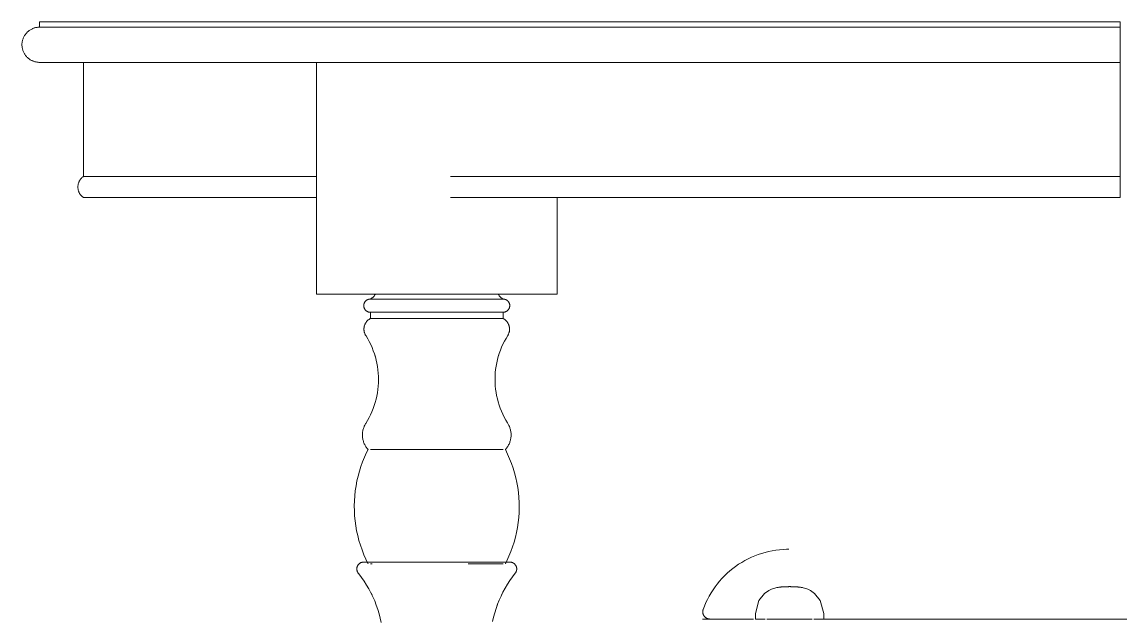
# Model space of a CAD drawing. Header units: inches. Extents: x -657 to 218, y -22 to 381.
# Drawn here: x -235.39 to -210.78, y 136.14 to 149.53 of the extents above; entities that cross this region are included whole.
import ezdxf

# ---------------------------------------------------------------- set-up
doc = ezdxf.new("R2010")
doc.units = ezdxf.units.IN
doc.header["$MEASUREMENT"] = 0
doc.layers.add('I-FURN', color=30, linetype='Continuous', lineweight=9)

# ---------------------------------------------------------------- blocks, each defined once
blk = doc.blocks.new('Blocks_Provence Extendable Dining Room Table_F01599EN - Single-V15-Section 2')
at = {"layer": 'I-FURN'}
for p, q in [((-234.992, 149.528), (-234.992, 149.409)), ((-210.78, 149.528), (-234.992, 149.528)), ((-210.78, 149.409), (-234.992, 149.409)), ((-210.78, 149.528), (-210.78, 149.409)), ((-210.78, 148.622), (-210.78, 149.409)), ((-234.008, 148.622), (-234.008, 146.063)), ((-228.786, 148.622), (-228.786, 143.425)), ((-210.78, 148.622), (-210.78, 146.063)), ((-228.795, 146.063), (-234.008, 146.063)), ((-210.78, 146.063), (-225.782, 146.063)), ((-210.78, 145.591), (-210.78, 146.063)), ((-228.795, 145.591), (-234.008, 145.591)), ((-210.78, 145.591), (-225.782, 145.591)), ((-223.395, 143.425), (-223.395, 145.591)), ((-228.786, 143.425), (-228.763, 143.425)), ((-226.147, 143.425), (-228.763, 143.425)), ((-227.529, 143.315), (-227.2, 143.315)), ((-227.143, 143.315), (-225.038, 143.315)), ((-226.147, 143.425), (-226.035, 143.425)), ((-223.418, 143.425), (-226.035, 143.425)), ((-225.038, 143.315), (-224.653, 143.315)), ((-223.418, 143.425), (-223.395, 143.425)), ((-227.579, 143.02), (-227.579, 142.878)), ((-227.579, 143.02), (-227.2, 143.02)), ((-227.579, 143.02), (-227.579, 142.878)), ((-227.579, 143.02), (-227.529, 143.02)), ((-227.143, 143.02), (-225.038, 143.02)), ((-225.038, 143.02), (-224.602, 143.02)), ((-224.653, 143.02), (-224.602, 143.02)), ((-224.602, 142.878), (-224.602, 143.02)), ((-224.602, 142.878), (-224.602, 143.02)), ((-227.579, 142.878), (-225.038, 142.878)), ((-227.579, 142.878), (-227.529, 142.878)), ((-225.038, 142.878), (-224.602, 142.878)), ((-224.653, 142.878), (-224.602, 142.878)), ((-224.785, 141.518), (-224.784, 141.467)), ((-224.779, 141.666), (-224.782, 141.604)), ((-227.577, 139.941), (-227.186, 139.941)), ((-227.179, 139.941), (-225.003, 139.941)), ((-225.003, 139.941), (-224.604, 139.941)), ((-227.577, 137.382), (-227.54, 137.382)), ((-225.388, 137.382), (-225.003, 137.382)), ((-225.003, 137.382), (-224.604, 137.382)), ((-227.54, 136.676), (-227.564, 136.727))]:
    blk.add_line(p, q, dxfattribs=at)
at = {"layer": 'I-FURN', "flags": 128}
for points in [[(-234.992, 148.622), (-235.008, 148.622), (-235.024, 148.623), (-235.039, 148.625), (-235.055, 148.627), (-235.07, 148.63), (-235.086, 148.633), (-235.101, 148.637), (-235.116, 148.642), (-235.131, 148.647), (-235.145, 148.653), (-235.16, 148.66), (-235.174, 148.667), (-235.188, 148.674), (-235.201, 148.682), (-235.214, 148.691), (-235.227, 148.7), (-235.24, 148.71), (-235.252, 148.72), (-235.263, 148.73), (-235.275, 148.741), (-235.285, 148.753), (-235.296, 148.765), (-235.305, 148.777), (-235.315, 148.79), (-235.323, 148.803), (-235.332, 148.816), (-235.339, 148.83), (-235.346, 148.844), (-235.353, 148.859), (-235.359, 148.873), (-235.364, 148.888), (-235.369, 148.903), (-235.373, 148.918), (-235.377, 148.933), (-235.38, 148.949), (-235.382, 148.964), (-235.384, 148.98), (-235.385, 148.996), (-235.386, 149.011), (-235.386, 149.027), (-235.385, 149.043), (-235.383, 149.059), (-235.381, 149.074), (-235.379, 149.09), (-235.376, 149.105), (-235.372, 149.12), (-235.367, 149.136), (-235.362, 149.15), (-235.356, 149.165), (-235.35, 149.18), (-235.343, 149.194), (-235.336, 149.208), (-235.328, 149.221), (-235.319, 149.235), (-235.31, 149.247), (-235.301, 149.26), (-235.291, 149.272), (-235.28, 149.284), (-235.269, 149.295), (-235.258, 149.306), (-235.246, 149.316), (-235.234, 149.326), (-235.221, 149.336), (-235.208, 149.345), (-235.195, 149.353), (-235.181, 149.361), (-235.167, 149.368), (-235.153, 149.375), (-235.139, 149.381), (-235.124, 149.387), (-235.109, 149.392), (-235.094, 149.396), (-235.079, 149.4), (-235.063, 149.403), (-235.048, 149.406), (-235.032, 149.407), (-235.016, 149.409), (-235.001, 149.409), (-234.992, 149.409)], [(-210.78, 149.409), (-211.748, 149.409), (-212.714, 149.409), (-213.678, 149.409), (-214.637, 149.409), (-215.59, 149.409), (-216.535, 149.409), (-217.471, 149.409), (-218.396, 149.409), (-219.309, 149.409), (-220.208, 149.409), (-221.093, 149.409), (-221.96, 149.409), (-222.81, 149.409), (-223.641, 149.409), (-224.451, 149.409), (-225.239, 149.409), (-226.004, 149.409), (-226.745, 149.409), (-227.46, 149.409), (-228.149, 149.409), (-228.809, 149.409), (-229.441, 149.409), (-230.043, 149.409), (-230.614, 149.409), (-231.154, 149.409), (-231.661, 149.409), (-232.134, 149.409), (-232.573, 149.409), (-232.978, 149.409), (-233.347, 149.409), (-233.679, 149.409), (-233.976, 149.409), (-234.235, 149.409), (-234.456, 149.409), (-234.64, 149.409), (-234.785, 149.409), (-234.892, 149.409), (-234.961, 149.409), (-234.991, 149.409), (-234.992, 149.409)], [(-234.992, 149.409), (-234.973, 149.409), (-234.915, 149.409), (-234.818, 149.409)], [(-234.785, 148.622), (-234.892, 148.622), (-234.961, 148.622), (-234.991, 148.622), (-234.992, 148.622)], [(-234.992, 148.622), (-234.973, 148.622), (-234.915, 148.622), (-234.818, 148.622), (-234.683, 148.622), (-234.509, 148.622), (-234.298, 148.622), (-234.049, 148.622), (-233.763, 148.622), (-233.44, 148.622), (-233.081, 148.622), (-232.686, 148.622), (-232.256, 148.622), (-231.792, 148.622), (-231.294, 148.622), (-230.763, 148.622), (-230.2, 148.622), (-229.607, 148.622), (-228.983, 148.622), (-228.33, 148.622), (-227.649, 148.622), (-226.941, 148.622), (-226.207, 148.622), (-225.448, 148.622), (-224.666, 148.622), (-223.862, 148.622), (-223.036, 148.622), (-222.192, 148.622), (-221.329, 148.622), (-220.449, 148.622), (-219.553, 148.622), (-218.644, 148.622), (-217.722, 148.622), (-216.788, 148.622), (-215.846, 148.622), (-214.895, 148.622), (-213.937, 148.622), (-212.975, 148.622), (-212.009, 148.622), (-211.041, 148.622), (-210.78, 148.622)], [(-234.008, 145.591), (-234.017, 145.597), (-234.026, 145.604), (-234.035, 145.612), (-234.043, 145.619), (-234.052, 145.627), (-234.059, 145.636), (-234.067, 145.644), (-234.074, 145.653), (-234.081, 145.662), (-234.087, 145.672), (-234.093, 145.682), (-234.099, 145.692), (-234.104, 145.702), (-234.109, 145.712), (-234.113, 145.723), (-234.117, 145.733), (-234.121, 145.744), (-234.124, 145.755), (-234.126, 145.766), (-234.129, 145.778), (-234.13, 145.789), (-234.132, 145.8), (-234.132, 145.812), (-234.133, 145.823), (-234.133, 145.834), (-234.132, 145.846), (-234.131, 145.857), (-234.13, 145.869), (-234.128, 145.88), (-234.125, 145.891), (-234.123, 145.902), (-234.119, 145.913), (-234.116, 145.924), (-234.112, 145.935), (-234.107, 145.945), (-234.102, 145.955), (-234.097, 145.966), (-234.091, 145.975), (-234.085, 145.985), (-234.078, 145.994), (-234.072, 146.004), (-234.064, 146.012), (-234.057, 146.021), (-234.049, 146.029), (-234.041, 146.037), (-234.032, 146.045), (-234.023, 146.052), (-234.014, 146.059), (-234.008, 146.063)], [(-227.579, 143.02), (-227.585, 143.02), (-227.591, 143.02), (-227.597, 143.021), (-227.603, 143.022), (-227.609, 143.023), (-227.614, 143.024), (-227.62, 143.025), (-227.626, 143.027), (-227.631, 143.029), (-227.637, 143.031), (-227.642, 143.034), (-227.647, 143.036), (-227.653, 143.039), (-227.658, 143.042), (-227.663, 143.046), (-227.667, 143.049), (-227.672, 143.053), (-227.677, 143.056), (-227.681, 143.06), (-227.685, 143.064), (-227.689, 143.069), (-227.693, 143.073), (-227.697, 143.078), (-227.7, 143.083), (-227.703, 143.088), (-227.707, 143.093), (-227.709, 143.098), (-227.712, 143.103), (-227.715, 143.108), (-227.717, 143.114), (-227.719, 143.119), (-227.721, 143.125), (-227.722, 143.131), (-227.724, 143.136), (-227.725, 143.142), (-227.726, 143.148), (-227.726, 143.154), (-227.727, 143.16), (-227.727, 143.166), (-227.727, 143.172), (-227.726, 143.177), (-227.726, 143.183), (-227.725, 143.189), (-227.724, 143.195), (-227.723, 143.201), (-227.722, 143.206), (-227.72, 143.212), (-227.718, 143.218), (-227.716, 143.223), (-227.713, 143.229), (-227.711, 143.234), (-227.708, 143.239), (-227.705, 143.244), (-227.702, 143.249), (-227.699, 143.254), (-227.695, 143.259), (-227.691, 143.263), (-227.687, 143.268), (-227.683, 143.272), (-227.679, 143.276), (-227.675, 143.28), (-227.67, 143.284), (-227.665, 143.287), (-227.66, 143.29), (-227.655, 143.294), (-227.65, 143.296), (-227.645, 143.299), (-227.64, 143.302), (-227.634, 143.304), (-227.629, 143.306), (-227.623, 143.308), (-227.618, 143.31), (-227.612, 143.311), (-227.606, 143.312), (-227.6, 143.313), (-227.594, 143.314), (-227.588, 143.314), (-227.583, 143.315), (-227.579, 143.315)], [(-227.579, 143.02), (-227.585, 143.02), (-227.591, 143.02), (-227.597, 143.021), (-227.603, 143.022), (-227.609, 143.023), (-227.614, 143.024), (-227.62, 143.025), (-227.626, 143.027), (-227.631, 143.029), (-227.637, 143.031), (-227.642, 143.034), (-227.647, 143.036), (-227.653, 143.039), (-227.658, 143.042), (-227.663, 143.046), (-227.667, 143.049), (-227.672, 143.053), (-227.677, 143.056), (-227.681, 143.06), (-227.685, 143.064), (-227.689, 143.069), (-227.693, 143.073), (-227.697, 143.078), (-227.7, 143.083), (-227.703, 143.088), (-227.707, 143.093), (-227.709, 143.098), (-227.712, 143.103), (-227.715, 143.108), (-227.717, 143.114), (-227.719, 143.119), (-227.721, 143.125), (-227.722, 143.131), (-227.724, 143.136), (-227.725, 143.142), (-227.726, 143.148), (-227.726, 143.154), (-227.727, 143.16), (-227.727, 143.166), (-227.727, 143.172), (-227.726, 143.177), (-227.726, 143.183), (-227.725, 143.189), (-227.724, 143.195), (-227.723, 143.201), (-227.722, 143.206), (-227.72, 143.212), (-227.718, 143.218), (-227.716, 143.223), (-227.713, 143.229), (-227.711, 143.234), (-227.708, 143.239), (-227.705, 143.244), (-227.702, 143.249), (-227.699, 143.254), (-227.695, 143.259), (-227.691, 143.263), (-227.687, 143.268), (-227.683, 143.272), (-227.679, 143.276), (-227.675, 143.28), (-227.67, 143.284), (-227.665, 143.287), (-227.66, 143.29), (-227.655, 143.294), (-227.65, 143.296), (-227.645, 143.299), (-227.64, 143.302), (-227.634, 143.304), (-227.629, 143.306), (-227.623, 143.308), (-227.618, 143.31), (-227.612, 143.311), (-227.606, 143.312), (-227.6, 143.313), (-227.594, 143.314), (-227.588, 143.314), (-227.583, 143.315), (-227.579, 143.315)], [(-227.579, 143.315), (-227.57, 143.32), (-227.561, 143.326), (-227.552, 143.332), (-227.543, 143.338), (-227.535, 143.345), (-227.527, 143.352), (-227.519, 143.359), (-227.511, 143.367), (-227.504, 143.374), (-227.497, 143.383), (-227.49, 143.391), (-227.484, 143.4), (-227.478, 143.409), (-227.473, 143.418), (-227.469, 143.425)], [(-227.579, 143.315), (-227.57, 143.32), (-227.561, 143.326), (-227.552, 143.332), (-227.543, 143.338), (-227.535, 143.345), (-227.527, 143.352), (-227.519, 143.359), (-227.511, 143.367), (-227.504, 143.374), (-227.497, 143.383), (-227.49, 143.391), (-227.484, 143.4), (-227.478, 143.409), (-227.473, 143.418), (-227.469, 143.425)], [(-225.038, 143.315), (-225.081, 143.315), (-225.126, 143.315), (-225.172, 143.315), (-225.219, 143.315), (-225.268, 143.315), (-225.319, 143.315), (-225.37, 143.315), (-225.423, 143.315), (-225.477, 143.315), (-225.531, 143.315), (-225.587, 143.315), (-225.643, 143.315), (-225.7, 143.315), (-225.758, 143.315), (-225.816, 143.315), (-225.875, 143.315), (-225.934, 143.315), (-225.994, 143.315), (-226.053, 143.315), (-226.113, 143.315), (-226.172, 143.315), (-226.231, 143.315), (-226.291, 143.315), (-226.349, 143.315), (-226.408, 143.315), (-226.466, 143.315), (-226.523, 143.315), (-226.58, 143.315), (-226.636, 143.315), (-226.69, 143.315), (-226.744, 143.315), (-226.797, 143.315), (-226.849, 143.315), (-226.9, 143.315), (-226.949, 143.315), (-226.997, 143.315), (-227.044, 143.315), (-227.089, 143.315), (-227.132, 143.315), (-227.174, 143.315), (-227.214, 143.315), (-227.252, 143.315), (-227.288, 143.315), (-227.323, 143.315), (-227.355, 143.315), (-227.385, 143.315), (-227.414, 143.315), (-227.44, 143.315), (-227.464, 143.315), (-227.486, 143.315), (-227.506, 143.315), (-227.523, 143.315), (-227.538, 143.315), (-227.551, 143.315), (-227.561, 143.315), (-227.569, 143.315), (-227.575, 143.315), (-227.578, 143.315), (-227.579, 143.315)], [(-227.579, 143.315), (-227.578, 143.315), (-227.575, 143.315), (-227.569, 143.315), (-227.56, 143.315), (-227.55, 143.315), (-227.537, 143.315), (-227.521, 143.315), (-227.504, 143.315), (-227.484, 143.315), (-227.462, 143.315)], [(-227.564, 143.315), (-227.571, 143.315), (-227.576, 143.315), (-227.579, 143.315), (-227.579, 143.315)], [(-227.579, 143.315), (-227.578, 143.315), (-227.575, 143.315), (-227.569, 143.315)], [(-224.602, 143.315), (-224.604, 143.315), (-224.607, 143.315), (-224.613, 143.315), (-224.621, 143.315), (-224.632, 143.315), (-224.645, 143.315), (-224.66, 143.315), (-224.678, 143.315), (-224.698, 143.315), (-224.72, 143.315), (-224.744, 143.315), (-224.771, 143.315), (-224.799, 143.315), (-224.83, 143.315), (-224.862, 143.315), (-224.897, 143.315), (-224.933, 143.315), (-224.972, 143.315), (-225.012, 143.315), (-225.038, 143.315)], [(-224.713, 143.425), (-224.708, 143.416), (-224.702, 143.407), (-224.696, 143.398), (-224.69, 143.389), (-224.683, 143.381), (-224.676, 143.372), (-224.669, 143.365), (-224.661, 143.357), (-224.653, 143.35), (-224.645, 143.343), (-224.636, 143.336), (-224.628, 143.33), (-224.619, 143.324), (-224.609, 143.319), (-224.602, 143.315)], [(-224.713, 143.425), (-224.708, 143.416), (-224.702, 143.407), (-224.696, 143.398), (-224.69, 143.389), (-224.683, 143.381), (-224.676, 143.372), (-224.669, 143.365), (-224.661, 143.357), (-224.653, 143.35), (-224.645, 143.343), (-224.636, 143.336), (-224.628, 143.33), (-224.619, 143.324), (-224.609, 143.319), (-224.602, 143.315)], [(-224.707, 143.315), (-224.696, 143.315), (-224.676, 143.315), (-224.659, 143.315), (-224.644, 143.315), (-224.631, 143.315), (-224.62, 143.315), (-224.612, 143.315), (-224.607, 143.315), (-224.603, 143.315), (-224.602, 143.315)], [(-224.618, 143.315), (-224.611, 143.315), (-224.606, 143.315), (-224.603, 143.315), (-224.602, 143.315)], [(-224.602, 143.315), (-224.604, 143.315), (-224.607, 143.315), (-224.613, 143.315)], [(-224.602, 143.315), (-224.596, 143.315), (-224.591, 143.314), (-224.585, 143.314), (-224.579, 143.313), (-224.573, 143.312), (-224.567, 143.31), (-224.562, 143.309), (-224.556, 143.307), (-224.55, 143.305), (-224.545, 143.303), (-224.54, 143.301), (-224.534, 143.298), (-224.529, 143.295), (-224.524, 143.292), (-224.519, 143.289), (-224.514, 143.285), (-224.51, 143.282), (-224.505, 143.278), (-224.501, 143.274), (-224.497, 143.27), (-224.493, 143.266), (-224.489, 143.261), (-224.485, 143.257), (-224.482, 143.252), (-224.478, 143.247), (-224.475, 143.242), (-224.472, 143.237), (-224.47, 143.231), (-224.467, 143.226), (-224.465, 143.221), (-224.463, 143.215), (-224.461, 143.209), (-224.46, 143.204), (-224.458, 143.198), (-224.457, 143.192), (-224.456, 143.186), (-224.456, 143.181), (-224.455, 143.175), (-224.455, 143.169), (-224.455, 143.163), (-224.455, 143.157), (-224.456, 143.151), (-224.457, 143.145), (-224.458, 143.139), (-224.459, 143.134), (-224.46, 143.128), (-224.462, 143.122), (-224.464, 143.117), (-224.466, 143.111), (-224.468, 143.106), (-224.471, 143.101), (-224.474, 143.095), (-224.477, 143.09), (-224.48, 143.085), (-224.483, 143.08), (-224.487, 143.076), (-224.49, 143.071), (-224.494, 143.067), (-224.499, 143.063), (-224.503, 143.058), (-224.507, 143.055), (-224.512, 143.051), (-224.517, 143.047), (-224.521, 143.044), (-224.526, 143.041), (-224.531, 143.038), (-224.537, 143.035), (-224.542, 143.033), (-224.547, 143.03), (-224.553, 143.028), (-224.559, 143.026), (-224.564, 143.025), (-224.57, 143.023), (-224.576, 143.022), (-224.582, 143.021), (-224.587, 143.021), (-224.593, 143.02), (-224.599, 143.02), (-224.602, 143.02)], [(-224.602, 143.315), (-224.596, 143.315), (-224.591, 143.314), (-224.585, 143.314), (-224.579, 143.313), (-224.573, 143.312), (-224.567, 143.31), (-224.562, 143.309), (-224.556, 143.307), (-224.55, 143.305), (-224.545, 143.303), (-224.54, 143.301), (-224.534, 143.298), (-224.529, 143.295), (-224.524, 143.292), (-224.519, 143.289), (-224.514, 143.285), (-224.51, 143.282), (-224.505, 143.278), (-224.501, 143.274), (-224.497, 143.27), (-224.493, 143.266), (-224.489, 143.261), (-224.485, 143.257), (-224.482, 143.252), (-224.478, 143.247), (-224.475, 143.242), (-224.472, 143.237), (-224.47, 143.231), (-224.467, 143.226), (-224.465, 143.221), (-224.463, 143.215), (-224.461, 143.209), (-224.46, 143.204)], [(-227.47, 143.02), (-227.491, 143.02), (-227.511, 143.02), (-227.527, 143.02), (-227.542, 143.02), (-227.554, 143.02), (-227.564, 143.02), (-227.571, 143.02), (-227.576, 143.02), (-227.579, 143.02), (-227.579, 143.02)], [(-227.579, 143.02), (-227.578, 143.02), (-227.575, 143.02), (-227.569, 143.02), (-227.56, 143.02), (-227.55, 143.02), (-227.537, 143.02), (-227.521, 143.02), (-227.504, 143.02), (-227.484, 143.02), (-227.462, 143.02), (-227.438, 143.02), (-227.411, 143.02), (-227.383, 143.02), (-227.352, 143.02), (-227.319, 143.02), (-227.285, 143.02), (-227.248, 143.02), (-227.21, 143.02), (-227.17, 143.02), (-227.128, 143.02), (-227.084, 143.02), (-227.039, 143.02), (-226.993, 143.02), (-226.945, 143.02), (-226.895, 143.02), (-226.844, 143.02), (-226.792, 143.02), (-226.739, 143.02), (-226.685, 143.02), (-226.63, 143.02), (-226.574, 143.02), (-226.518, 143.02), (-226.46, 143.02), (-226.402, 143.02), (-226.344, 143.02), (-226.285, 143.02), (-226.226, 143.02), (-226.166, 143.02), (-226.107, 143.02), (-226.047, 143.02), (-225.988, 143.02), (-225.929, 143.02), (-225.87, 143.02), (-225.811, 143.02), (-225.753, 143.02), (-225.695, 143.02), (-225.638, 143.02), (-225.582, 143.02), (-225.526, 143.02), (-225.471, 143.02), (-225.418, 143.02), (-225.365, 143.02), (-225.314, 143.02), (-225.264, 143.02), (-225.215, 143.02), (-225.167, 143.02), (-225.122, 143.02), (-225.077, 143.02), (-225.038, 143.02)], [(-227.551, 143.02), (-227.561, 143.02), (-227.569, 143.02), (-227.575, 143.02), (-227.578, 143.02), (-227.579, 143.02)], [(-227.579, 143.02), (-227.578, 143.02), (-227.575, 143.02), (-227.569, 143.02), (-227.56, 143.02), (-227.55, 143.02)], [(-225.038, 143.02), (-224.997, 143.02), (-224.958, 143.02), (-224.92, 143.02), (-224.884, 143.02), (-224.85, 143.02), (-224.818, 143.02), (-224.788, 143.02), (-224.761, 143.02), (-224.735, 143.02), (-224.712, 143.02), (-224.69, 143.02), (-224.671, 143.02), (-224.654, 143.02), (-224.64, 143.02), (-224.628, 143.02), (-224.618, 143.02), (-224.611, 143.02), (-224.606, 143.02), (-224.603, 143.02), (-224.602, 143.02)], [(-224.602, 143.02), (-224.604, 143.02), (-224.607, 143.02), (-224.613, 143.02), (-224.621, 143.02), (-224.632, 143.02), (-224.645, 143.02), (-224.66, 143.02), (-224.678, 143.02), (-224.698, 143.02), (-224.707, 143.02)], [(-224.602, 143.02), (-224.604, 143.02), (-224.607, 143.02), (-224.613, 143.02), (-224.621, 143.02), (-224.632, 143.02)], [(-224.631, 143.02), (-224.62, 143.02), (-224.612, 143.02), (-224.607, 143.02), (-224.603, 143.02), (-224.602, 143.02)], [(-224.455, 143.166), (-224.455, 143.163), (-224.455, 143.157), (-224.456, 143.151), (-224.457, 143.145), (-224.458, 143.139), (-224.459, 143.134), (-224.46, 143.128), (-224.462, 143.122), (-224.464, 143.117), (-224.466, 143.111), (-224.468, 143.106), (-224.471, 143.101), (-224.474, 143.095), (-224.477, 143.09), (-224.48, 143.085), (-224.483, 143.08), (-224.487, 143.076), (-224.49, 143.071), (-224.494, 143.067), (-224.499, 143.063), (-224.503, 143.058), (-224.507, 143.055), (-224.512, 143.051), (-224.517, 143.047), (-224.521, 143.044), (-224.526, 143.041), (-224.531, 143.038), (-224.537, 143.035), (-224.542, 143.033), (-224.547, 143.03), (-224.553, 143.028), (-224.559, 143.026), (-224.564, 143.025), (-224.57, 143.023), (-224.576, 143.022), (-224.582, 143.021), (-224.587, 143.021), (-224.593, 143.02), (-224.599, 143.02), (-224.602, 143.02)], [(-227.681, 142.497), (-227.687, 142.507), (-227.692, 142.516), (-227.697, 142.526), (-227.701, 142.535), (-227.705, 142.545), (-227.709, 142.555), (-227.712, 142.566), (-227.715, 142.576), (-227.717, 142.587), (-227.719, 142.597), (-227.721, 142.608), (-227.722, 142.618), (-227.722, 142.629), (-227.723, 142.64), (-227.722, 142.651), (-227.722, 142.661), (-227.721, 142.672), (-227.719, 142.683), (-227.717, 142.693), (-227.715, 142.704), (-227.712, 142.714), (-227.709, 142.724), (-227.706, 142.734), (-227.702, 142.744), (-227.697, 142.754), (-227.693, 142.764), (-227.688, 142.773), (-227.682, 142.782), (-227.676, 142.791), (-227.67, 142.8), (-227.663, 142.809), (-227.657, 142.817), (-227.649, 142.825), (-227.642, 142.832), (-227.634, 142.84), (-227.626, 142.847), (-227.618, 142.853), (-227.609, 142.86), (-227.6, 142.866), (-227.591, 142.871), (-227.582, 142.877), (-227.579, 142.878)], [(-227.681, 142.497), (-227.687, 142.507), (-227.692, 142.516), (-227.697, 142.526), (-227.701, 142.535), (-227.705, 142.545), (-227.709, 142.555), (-227.712, 142.566), (-227.715, 142.576), (-227.717, 142.587), (-227.719, 142.597), (-227.721, 142.608), (-227.722, 142.618), (-227.722, 142.629), (-227.723, 142.64), (-227.722, 142.651), (-227.722, 142.661), (-227.721, 142.672), (-227.719, 142.683), (-227.717, 142.693), (-227.715, 142.704), (-227.712, 142.714), (-227.709, 142.724), (-227.706, 142.734), (-227.702, 142.744), (-227.697, 142.754), (-227.693, 142.764), (-227.688, 142.773), (-227.682, 142.782), (-227.676, 142.791), (-227.67, 142.8), (-227.663, 142.809), (-227.657, 142.817), (-227.649, 142.825), (-227.642, 142.832), (-227.634, 142.84), (-227.626, 142.847), (-227.618, 142.853), (-227.609, 142.86), (-227.6, 142.866), (-227.591, 142.871), (-227.582, 142.877), (-227.579, 142.878)], [(-224.602, 142.878), (-224.593, 142.873), (-224.584, 142.867), (-224.575, 142.861), (-224.566, 142.855), (-224.558, 142.848), (-224.55, 142.841), (-224.542, 142.834), (-224.534, 142.826), (-224.527, 142.819), (-224.52, 142.81), (-224.513, 142.802), (-224.507, 142.793), (-224.501, 142.784), (-224.495, 142.775), (-224.49, 142.766), (-224.485, 142.756), (-224.481, 142.746), (-224.477, 142.737), (-224.473, 142.726), (-224.47, 142.716), (-224.467, 142.706), (-224.465, 142.695), (-224.463, 142.685), (-224.461, 142.674), (-224.46, 142.664), (-224.459, 142.653), (-224.459, 142.642), (-224.459, 142.631), (-224.46, 142.621), (-224.461, 142.61), (-224.462, 142.599), (-224.464, 142.589), (-224.466, 142.578), (-224.469, 142.568), (-224.472, 142.558), (-224.476, 142.548), (-224.48, 142.538), (-224.484, 142.528), (-224.489, 142.518), (-224.494, 142.509), (-224.499, 142.5), (-224.5, 142.497)], [(-224.602, 142.878), (-224.593, 142.873), (-224.584, 142.867), (-224.575, 142.861), (-224.566, 142.855), (-224.558, 142.848), (-224.55, 142.841), (-224.542, 142.834), (-224.534, 142.826), (-224.527, 142.819), (-224.52, 142.81), (-224.513, 142.802), (-224.507, 142.793), (-224.501, 142.784), (-224.495, 142.775), (-224.49, 142.766), (-224.485, 142.756), (-224.481, 142.746), (-224.477, 142.737), (-224.473, 142.726), (-224.47, 142.716), (-224.467, 142.706), (-224.465, 142.695), (-224.463, 142.685), (-224.461, 142.674), (-224.46, 142.664), (-224.459, 142.653), (-224.459, 142.642), (-224.459, 142.631), (-224.46, 142.621), (-224.461, 142.61), (-224.462, 142.599), (-224.464, 142.589), (-224.466, 142.578), (-224.469, 142.568), (-224.472, 142.558), (-224.476, 142.548), (-224.48, 142.538), (-224.484, 142.528), (-224.489, 142.518), (-224.494, 142.509), (-224.499, 142.5), (-224.5, 142.497)], [(-227.681, 140.529), (-227.643, 140.592), (-227.608, 140.657), (-227.575, 140.723), (-227.544, 140.79), (-227.517, 140.859), (-227.492, 140.928), (-227.47, 140.999), (-227.451, 141.07), (-227.435, 141.142), (-227.421, 141.214), (-227.411, 141.287), (-227.403, 141.361), (-227.398, 141.434), (-227.397, 141.508), (-227.398, 141.582), (-227.402, 141.656), (-227.409, 141.729), (-227.42, 141.802), (-227.433, 141.875), (-227.449, 141.947), (-227.467, 142.018), (-227.489, 142.089), (-227.513, 142.158), (-227.54, 142.227), (-227.57, 142.295), (-227.603, 142.361), (-227.638, 142.426), (-227.676, 142.489), (-227.681, 142.497)], [(-227.47, 142.026), (-227.489, 142.089), (-227.513, 142.158), (-227.54, 142.227), (-227.57, 142.295), (-227.603, 142.361), (-227.638, 142.426), (-227.676, 142.489), (-227.681, 142.497)], [(-224.5, 142.497), (-224.539, 142.434), (-224.574, 142.37), (-224.607, 142.304), (-224.637, 142.236), (-224.665, 142.168), (-224.69, 142.098), (-224.712, 142.028), (-224.731, 141.957), (-224.747, 141.885), (-224.761, 141.812), (-224.771, 141.739), (-224.779, 141.666), (-224.783, 141.592), (-224.785, 141.518), (-224.784, 141.444), (-224.779, 141.371), (-224.772, 141.297), (-224.762, 141.224), (-224.749, 141.152), (-224.733, 141.08), (-224.714, 141.008), (-224.693, 140.938), (-224.668, 140.868), (-224.641, 140.799), (-224.611, 140.732), (-224.579, 140.666), (-224.544, 140.601), (-224.506, 140.538), (-224.5, 140.529)], [(-224.5, 142.497), (-224.539, 142.434), (-224.574, 142.37), (-224.607, 142.304), (-224.637, 142.236), (-224.665, 142.168), (-224.69, 142.098), (-224.707, 142.043)], [(-227.397, 141.508), (-227.398, 141.582), (-227.402, 141.656)], [(-227.681, 140.529), (-227.643, 140.592), (-227.608, 140.657), (-227.575, 140.723), (-227.544, 140.79), (-227.517, 140.859), (-227.492, 140.928), (-227.471, 140.996)], [(-224.714, 141.008), (-224.693, 140.938), (-224.668, 140.868), (-224.641, 140.799), (-224.611, 140.732), (-224.579, 140.666), (-224.544, 140.601), (-224.506, 140.538), (-224.5, 140.529)], [(-227.63, 139.941), (-227.643, 139.955), (-227.655, 139.971), (-227.666, 139.986), (-227.677, 140.002), (-227.688, 140.019), (-227.697, 140.036), (-227.706, 140.053), (-227.715, 140.071), (-227.722, 140.089), (-227.729, 140.107), (-227.735, 140.126), (-227.74, 140.145), (-227.745, 140.164), (-227.749, 140.183), (-227.752, 140.202), (-227.754, 140.221), (-227.756, 140.241), (-227.756, 140.26), (-227.756, 140.28), (-227.756, 140.299), (-227.754, 140.319), (-227.752, 140.338), (-227.748, 140.357), (-227.744, 140.376), (-227.74, 140.395), (-227.734, 140.414), (-227.728, 140.433), (-227.721, 140.451), (-227.714, 140.469), (-227.705, 140.486), (-227.696, 140.504), (-227.686, 140.521), (-227.681, 140.529)], [(-227.715, 140.071), (-227.722, 140.089), (-227.729, 140.107), (-227.735, 140.126), (-227.74, 140.145), (-227.745, 140.164), (-227.749, 140.183), (-227.752, 140.202), (-227.754, 140.221), (-227.756, 140.241), (-227.756, 140.26), (-227.756, 140.28), (-227.756, 140.299), (-227.754, 140.319), (-227.752, 140.338), (-227.748, 140.357), (-227.744, 140.376), (-227.74, 140.395), (-227.734, 140.414), (-227.728, 140.433), (-227.721, 140.451), (-227.714, 140.469), (-227.705, 140.486), (-227.696, 140.504), (-227.686, 140.521), (-227.681, 140.529)], [(-224.5, 140.529), (-224.49, 140.512), (-224.481, 140.495), (-224.472, 140.478), (-224.464, 140.46), (-224.457, 140.442), (-224.45, 140.423), (-224.445, 140.405), (-224.44, 140.386), (-224.435, 140.367), (-224.432, 140.348), (-224.429, 140.328), (-224.427, 140.309), (-224.426, 140.29), (-224.425, 140.27), (-224.426, 140.251), (-224.427, 140.231), (-224.429, 140.212), (-224.431, 140.192), (-224.435, 140.173), (-224.439, 140.154), (-224.444, 140.135), (-224.45, 140.116), (-224.456, 140.098), (-224.463, 140.08), (-224.471, 140.062), (-224.48, 140.045), (-224.489, 140.027), (-224.499, 140.011), (-224.51, 139.994), (-224.521, 139.978), (-224.533, 139.963), (-224.545, 139.948), (-224.552, 139.941)], [(-224.5, 140.529), (-224.49, 140.512), (-224.481, 140.495), (-224.472, 140.478), (-224.464, 140.46), (-224.457, 140.442), (-224.45, 140.423), (-224.445, 140.405)], [(-224.44, 140.386), (-224.435, 140.367), (-224.432, 140.348), (-224.429, 140.328), (-224.427, 140.309), (-224.426, 140.29), (-224.425, 140.27), (-224.426, 140.251), (-224.427, 140.231)], [(-227.63, 139.941), (-227.643, 139.955), (-227.655, 139.971), (-227.666, 139.986), (-227.677, 140.002), (-227.688, 140.019), (-227.697, 140.036)], [(-224.48, 140.045), (-224.489, 140.027), (-224.499, 140.011), (-224.51, 139.994), (-224.521, 139.978), (-224.533, 139.963), (-224.545, 139.948), (-224.552, 139.941)], [(-224.429, 140.212), (-224.431, 140.192), (-224.435, 140.173), (-224.439, 140.154), (-224.444, 140.135), (-224.45, 140.116), (-224.456, 140.098), (-224.463, 140.08), (-224.471, 140.062)], [(-227.63, 137.382), (-227.679, 137.483), (-227.724, 137.585), (-227.765, 137.69), (-227.802, 137.796), (-227.834, 137.904), (-227.862, 138.012), (-227.886, 138.122), (-227.905, 138.233), (-227.92, 138.344), (-227.931, 138.456), (-227.937, 138.568), (-227.938, 138.68), (-227.935, 138.792), (-227.928, 138.904), (-227.916, 139.016), (-227.899, 139.127), (-227.879, 139.237), (-227.853, 139.347), (-227.824, 139.455), (-227.79, 139.562), (-227.752, 139.668), (-227.709, 139.772), (-227.663, 139.874), (-227.63, 139.941)], [(-227.632, 137.387), (-227.679, 137.483), (-227.724, 137.585), (-227.765, 137.69), (-227.802, 137.796), (-227.834, 137.904), (-227.862, 138.012), (-227.886, 138.122), (-227.905, 138.233), (-227.92, 138.344), (-227.931, 138.456), (-227.937, 138.568), (-227.938, 138.68), (-227.935, 138.792), (-227.928, 138.904), (-227.916, 139.016), (-227.899, 139.127), (-227.879, 139.237), (-227.853, 139.347), (-227.824, 139.455), (-227.79, 139.562), (-227.752, 139.668), (-227.709, 139.772), (-227.663, 139.874), (-227.63, 139.941)], [(-224.552, 139.941), (-224.503, 139.84), (-224.458, 139.737), (-224.417, 139.632), (-224.38, 139.526), (-224.348, 139.419), (-224.319, 139.31), (-224.296, 139.2), (-224.276, 139.09), (-224.261, 138.978), (-224.251, 138.867), (-224.245, 138.755), (-224.243, 138.642), (-224.246, 138.53), (-224.254, 138.418), (-224.266, 138.306), (-224.282, 138.195), (-224.303, 138.085), (-224.328, 137.975), (-224.358, 137.867), (-224.392, 137.76), (-224.43, 137.655), (-224.472, 137.551), (-224.519, 137.448), (-224.552, 137.382)], [(-224.552, 139.941), (-224.503, 139.84), (-224.458, 139.737), (-224.417, 139.632), (-224.38, 139.526), (-224.348, 139.419), (-224.319, 139.31), (-224.296, 139.2), (-224.276, 139.09), (-224.261, 138.978), (-224.251, 138.867), (-224.245, 138.755), (-224.243, 138.642), (-224.246, 138.53), (-224.254, 138.418), (-224.266, 138.306), (-224.282, 138.195), (-224.303, 138.085), (-224.328, 137.975), (-224.358, 137.867), (-224.392, 137.76), (-224.43, 137.655), (-224.472, 137.551), (-224.519, 137.448), (-224.552, 137.382)], [(-227.849, 137.169), (-227.852, 137.174), (-227.856, 137.179), (-227.859, 137.184), (-227.863, 137.189), (-227.865, 137.194), (-227.868, 137.2), (-227.871, 137.205), (-227.873, 137.211), (-227.875, 137.217), (-227.877, 137.223), (-227.878, 137.229), (-227.88, 137.235), (-227.881, 137.241), (-227.882, 137.247), (-227.882, 137.253), (-227.882, 137.259), (-227.883, 137.265), (-227.882, 137.271), (-227.882, 137.277), (-227.881, 137.284), (-227.881, 137.29), (-227.879, 137.296), (-227.878, 137.302), (-227.876, 137.308), (-227.875, 137.313), (-227.873, 137.319), (-227.87, 137.325), (-227.868, 137.33), (-227.865, 137.336), (-227.862, 137.341), (-227.859, 137.347), (-227.856, 137.352), (-227.852, 137.357), (-227.848, 137.362), (-227.844, 137.366), (-227.84, 137.371), (-227.836, 137.375), (-227.831, 137.379), (-227.827, 137.383), (-227.822, 137.387), (-227.817, 137.391), (-227.812, 137.394), (-227.806, 137.397), (-227.801, 137.4), (-227.796, 137.403), (-227.79, 137.406), (-227.784, 137.408), (-227.779, 137.41), (-227.773, 137.412), (-227.767, 137.413), (-227.761, 137.415), (-227.755, 137.416), (-227.749, 137.417), (-227.743, 137.418), (-227.737, 137.418), (-227.73, 137.418), (-227.729, 137.418)], [(-227.849, 137.169), (-227.852, 137.174), (-227.856, 137.179), (-227.859, 137.184), (-227.863, 137.189), (-227.865, 137.194), (-227.868, 137.2), (-227.871, 137.205), (-227.873, 137.211), (-227.875, 137.217), (-227.877, 137.223), (-227.878, 137.229), (-227.88, 137.235), (-227.881, 137.241), (-227.882, 137.247), (-227.882, 137.253), (-227.882, 137.259), (-227.883, 137.265), (-227.882, 137.271), (-227.882, 137.277), (-227.881, 137.284), (-227.881, 137.29), (-227.879, 137.296), (-227.878, 137.302), (-227.876, 137.308), (-227.875, 137.313), (-227.873, 137.319), (-227.87, 137.325), (-227.868, 137.33), (-227.865, 137.336), (-227.862, 137.341), (-227.859, 137.347), (-227.856, 137.352), (-227.852, 137.357), (-227.848, 137.362), (-227.844, 137.366), (-227.84, 137.371), (-227.836, 137.375), (-227.831, 137.379), (-227.827, 137.383), (-227.822, 137.387), (-227.817, 137.391), (-227.812, 137.394), (-227.806, 137.397), (-227.801, 137.4), (-227.796, 137.403), (-227.79, 137.406), (-227.784, 137.408), (-227.779, 137.41), (-227.773, 137.412), (-227.767, 137.413), (-227.761, 137.415), (-227.755, 137.416), (-227.749, 137.417), (-227.743, 137.418), (-227.737, 137.418), (-227.73, 137.418), (-227.729, 137.418)], [(-224.932, 137.418), (-224.98, 137.418), (-225.029, 137.418), (-225.079, 137.418), (-225.132, 137.418), (-225.186, 137.418), (-225.241, 137.418), (-225.298, 137.418), (-225.356, 137.418), (-225.415, 137.418), (-225.475, 137.418), (-225.536, 137.418), (-225.598, 137.418), (-225.661, 137.418), (-225.725, 137.418), (-225.789, 137.418), (-225.854, 137.418), (-225.919, 137.418), (-225.984, 137.418), (-226.049, 137.418), (-226.115, 137.418), (-226.18, 137.418), (-226.246, 137.418), (-226.311, 137.418), (-226.375, 137.418), (-226.44, 137.418), (-226.504, 137.418), (-226.567, 137.418), (-226.629, 137.418), (-226.69, 137.418), (-226.751, 137.418), (-226.81, 137.418), (-226.869, 137.418), (-226.926, 137.418), (-226.981, 137.418), (-227.036, 137.418), (-227.088, 137.418), (-227.14, 137.418), (-227.189, 137.418), (-227.237, 137.418), (-227.283, 137.418), (-227.327, 137.418), (-227.369, 137.418), (-227.409, 137.418), (-227.447, 137.418), (-227.482, 137.418), (-227.516, 137.418), (-227.547, 137.418), (-227.576, 137.418), (-227.602, 137.418), (-227.626, 137.418), (-227.648, 137.418), (-227.667, 137.418), (-227.684, 137.418), (-227.698, 137.418), (-227.709, 137.418), (-227.718, 137.418), (-227.724, 137.418), (-227.728, 137.418), (-227.729, 137.418)], [(-227.729, 137.418), (-227.728, 137.418), (-227.724, 137.418), (-227.717, 137.418), (-227.708, 137.418), (-227.697, 137.418), (-227.682, 137.418), (-227.665, 137.418), (-227.646, 137.418), (-227.624, 137.418), (-227.6, 137.418)], [(-227.609, 137.418), (-227.632, 137.418), (-227.653, 137.418), (-227.672, 137.418), (-227.688, 137.418), (-227.701, 137.418), (-227.712, 137.418), (-227.72, 137.418), (-227.726, 137.418), (-227.729, 137.418), (-227.729, 137.418)], [(-227.729, 137.418), (-227.728, 137.418), (-227.724, 137.418), (-227.717, 137.418), (-227.708, 137.418), (-227.697, 137.418), (-227.682, 137.418), (-227.665, 137.418), (-227.646, 137.418), (-227.624, 137.418), (-227.6, 137.418)], [(-224.453, 137.418), (-224.454, 137.418), (-224.458, 137.418), (-224.464, 137.418), (-224.473, 137.418), (-224.485, 137.418), (-224.5, 137.418), (-224.516, 137.418), (-224.536, 137.418), (-224.558, 137.418), (-224.582, 137.418), (-224.609, 137.418), (-224.638, 137.418), (-224.669, 137.418), (-224.703, 137.418), (-224.739, 137.418), (-224.777, 137.418), (-224.817, 137.418), (-224.859, 137.418), (-224.903, 137.418), (-224.932, 137.418)], [(-224.453, 137.418), (-224.454, 137.418), (-224.458, 137.418), (-224.464, 137.418), (-224.473, 137.418), (-224.485, 137.418), (-224.5, 137.418), (-224.516, 137.418), (-224.536, 137.418), (-224.558, 137.418), (-224.582, 137.418)], [(-224.579, 137.418), (-224.555, 137.418), (-224.534, 137.418), (-224.515, 137.418), (-224.498, 137.418), (-224.484, 137.418), (-224.473, 137.418), (-224.464, 137.418), (-224.457, 137.418), (-224.454, 137.418), (-224.453, 137.418)], [(-224.573, 137.418), (-224.549, 137.418), (-224.528, 137.418), (-224.51, 137.418), (-224.494, 137.418), (-224.481, 137.418), (-224.47, 137.418), (-224.462, 137.418), (-224.456, 137.418), (-224.453, 137.418), (-224.453, 137.418)], [(-224.453, 137.418), (-224.446, 137.418), (-224.44, 137.418), (-224.434, 137.417), (-224.428, 137.416), (-224.422, 137.415), (-224.416, 137.414), (-224.41, 137.412), (-224.404, 137.41), (-224.399, 137.408), (-224.393, 137.406), (-224.387, 137.404), (-224.382, 137.401), (-224.376, 137.398), (-224.371, 137.395), (-224.366, 137.391), (-224.361, 137.388), (-224.356, 137.384), (-224.351, 137.38), (-224.347, 137.376), (-224.343, 137.372), (-224.338, 137.367), (-224.334, 137.363), (-224.331, 137.358), (-224.327, 137.353), (-224.323, 137.348), (-224.32, 137.342), (-224.317, 137.337), (-224.314, 137.332), (-224.312, 137.326), (-224.31, 137.32), (-224.307, 137.315), (-224.306, 137.309), (-224.304, 137.303), (-224.303, 137.297), (-224.301, 137.291), (-224.3, 137.285), (-224.3, 137.279), (-224.299, 137.273), (-224.299, 137.266), (-224.299, 137.26), (-224.3, 137.254), (-224.3, 137.248), (-224.301, 137.242), (-224.302, 137.236), (-224.303, 137.23), (-224.305, 137.224), (-224.306, 137.218), (-224.308, 137.212), (-224.311, 137.207), (-224.313, 137.201), (-224.316, 137.195), (-224.319, 137.19), (-224.322, 137.185), (-224.325, 137.18), (-224.329, 137.174), (-224.332, 137.17), (-224.333, 137.169)], [(-224.453, 137.418), (-224.446, 137.418), (-224.44, 137.418), (-224.434, 137.417), (-224.428, 137.416), (-224.422, 137.415), (-224.416, 137.414), (-224.41, 137.412), (-224.404, 137.41), (-224.399, 137.408), (-224.393, 137.406), (-224.387, 137.404), (-224.382, 137.401), (-224.376, 137.398), (-224.371, 137.395), (-224.366, 137.391), (-224.361, 137.388), (-224.356, 137.384), (-224.351, 137.38), (-224.347, 137.376), (-224.343, 137.372), (-224.338, 137.367), (-224.334, 137.363), (-224.331, 137.358), (-224.327, 137.353), (-224.323, 137.348), (-224.32, 137.342), (-224.317, 137.337), (-224.314, 137.332), (-224.312, 137.326), (-224.31, 137.32), (-224.307, 137.315), (-224.306, 137.309), (-224.304, 137.303), (-224.303, 137.297), (-224.301, 137.291), (-224.3, 137.285), (-224.3, 137.279), (-224.299, 137.273), (-224.299, 137.266), (-224.299, 137.26), (-224.3, 137.254), (-224.3, 137.248), (-224.301, 137.242), (-224.302, 137.236), (-224.303, 137.23), (-224.305, 137.224), (-224.306, 137.218), (-224.308, 137.212), (-224.311, 137.207), (-224.313, 137.201), (-224.316, 137.195), (-224.319, 137.19), (-224.322, 137.185), (-224.325, 137.18), (-224.329, 137.174), (-224.332, 137.17), (-224.333, 137.169)], [(-227.339, 136.066), (-227.36, 136.164), (-227.384, 136.261), (-227.413, 136.358), (-227.446, 136.453), (-227.482, 136.547), (-227.522, 136.639), (-227.565, 136.729), (-227.613, 136.818), (-227.663, 136.905), (-227.717, 136.99), (-227.775, 137.072), (-227.836, 137.152), (-227.849, 137.169)], [(-227.565, 136.729), (-227.613, 136.818), (-227.663, 136.905), (-227.717, 136.99), (-227.775, 137.072), (-227.836, 137.152), (-227.849, 137.169)], [(-224.333, 137.169), (-224.394, 137.089), (-224.453, 137.007), (-224.507, 136.923), (-224.559, 136.836), (-224.607, 136.748), (-224.651, 136.658), (-224.692, 136.566), (-224.729, 136.473), (-224.762, 136.378), (-224.792, 136.282), (-224.817, 136.184), (-224.839, 136.086)], [(-224.333, 137.169), (-224.394, 137.089), (-224.453, 137.007), (-224.507, 136.923), (-224.559, 136.836), (-224.607, 136.748), (-224.641, 136.679)], [(-227.384, 136.261), (-227.413, 136.358), (-227.446, 136.453)], [(-224.731, 136.467), (-224.762, 136.378), (-224.792, 136.282)]]:
    blk.add_lwpolyline(points, dxfattribs=at)
blk = doc.blocks.new('Blocks_Kir Chair_F02062EN - Black-V18-Section 2')
at = {"layer": 'I-FURN'}
for p, q in [((-218.993, 136.142), (-220.134, 136.142)), ((-218.948, 136.265), (-218.948, 136.142)), ((-211.276, 136.142), (-217.458, 136.142)), ((-217.42, 136.142), (-217.42, 136.265)), ((-205.045, 136.142), (-211.276, 136.142))]:
    blk.add_line(p, q, dxfattribs=at)
at = {"layer": 'I-FURN', "flags": 128}
for points in [[(-220.12, 136.358), (-220.091, 136.434), (-220.059, 136.509), (-220.023, 136.583), (-219.985, 136.655), (-219.944, 136.726), (-219.9, 136.795), (-219.854, 136.862), (-219.805, 136.927), (-219.753, 136.991), (-219.699, 137.052), (-219.642, 137.111), (-219.583, 137.167), (-219.522, 137.221), (-219.459, 137.273), (-219.394, 137.322), (-219.327, 137.369), (-219.258, 137.412), (-219.187, 137.453), (-219.115, 137.492), (-219.041, 137.527), (-218.966, 137.559), (-218.889, 137.588), (-218.812, 137.614), (-218.734, 137.637), (-218.654, 137.657), (-218.574, 137.674), (-218.494, 137.687), (-218.413, 137.697), (-218.331, 137.704), (-218.25, 137.708), (-218.198, 137.709)], [(-218.948, 136.265), (-218.87, 136.559), (-218.745, 136.711), (-218.652, 136.778), (-218.59, 136.809), (-218.546, 136.826), (-218.514, 136.836), (-218.49, 136.842), (-218.47, 136.847), (-218.454, 136.85), (-218.44, 136.852), (-218.427, 136.854), (-218.416, 136.856), (-218.406, 136.857), (-218.396, 136.858), (-218.387, 136.859), (-218.378, 136.86), (-218.37, 136.861), (-218.361, 136.862), (-218.353, 136.862), (-218.345, 136.863), (-218.337, 136.863), (-218.328, 136.864), (-218.32, 136.864), (-218.312, 136.865), (-218.304, 136.865), (-218.296, 136.865), (-218.288, 136.866), (-218.279, 136.866), (-218.271, 136.866), (-218.263, 136.867), (-218.254, 136.867), (-218.246, 136.867), (-218.237, 136.867), (-218.229, 136.867), (-218.22, 136.867), (-218.212, 136.867), (-218.203, 136.868), (-218.195, 136.868), (-218.186, 136.868), (-218.184, 136.868)], [(-217.42, 136.265), (-217.498, 136.559), (-217.623, 136.711), (-217.716, 136.778), (-217.778, 136.809), (-217.821, 136.826), (-217.853, 136.836), (-217.878, 136.842), (-217.897, 136.847), (-217.914, 136.85), (-217.928, 136.852), (-217.94, 136.854), (-217.951, 136.856), (-217.962, 136.857), (-217.971, 136.858), (-217.981, 136.859), (-217.989, 136.86), (-217.998, 136.861), (-218.006, 136.862), (-218.015, 136.862), (-218.023, 136.863), (-218.031, 136.863), (-218.039, 136.864), (-218.047, 136.864), (-218.055, 136.865), (-218.064, 136.865), (-218.072, 136.865), (-218.08, 136.866), (-218.088, 136.866), (-218.097, 136.866), (-218.105, 136.867), (-218.113, 136.867), (-218.122, 136.867), (-218.13, 136.867), (-218.139, 136.867), (-218.147, 136.867), (-218.156, 136.867), (-218.164, 136.868), (-218.173, 136.868), (-218.181, 136.868), (-218.184, 136.868)], [(-219.968, 136.142), (-219.975, 136.142), (-219.981, 136.142), (-219.987, 136.143), (-219.994, 136.144), (-220, 136.145), (-220.006, 136.146), (-220.013, 136.148), (-220.019, 136.15), (-220.025, 136.152), (-220.031, 136.154), (-220.037, 136.157), (-220.043, 136.16), (-220.048, 136.163), (-220.054, 136.166), (-220.059, 136.17), (-220.065, 136.174), (-220.07, 136.178), (-220.075, 136.182), (-220.079, 136.186), (-220.084, 136.191), (-220.088, 136.195), (-220.093, 136.2), (-220.097, 136.205), (-220.1, 136.211), (-220.104, 136.216), (-220.107, 136.221), (-220.111, 136.227), (-220.113, 136.233), (-220.116, 136.239), (-220.119, 136.245), (-220.121, 136.251), (-220.123, 136.257), (-220.125, 136.263), (-220.126, 136.269), (-220.127, 136.276), (-220.128, 136.282), (-220.129, 136.289), (-220.129, 136.295), (-220.13, 136.301), (-220.13, 136.308), (-220.129, 136.314), (-220.129, 136.321), (-220.128, 136.327), (-220.127, 136.334), (-220.125, 136.34), (-220.124, 136.346), (-220.122, 136.352), (-220.12, 136.358)], [(-218.948, 136.142), (-218.942, 136.142), (-218.898, 136.142), (-218.813, 136.142), (-218.733, 136.142)], [(-218.691, 136.142), (-218.539, 136.142), (-218.367, 136.142), (-218.187, 136.142)], [(-218.184, 136.142), (-218.001, 136.142), (-217.829, 136.142), (-217.677, 136.142)], [(-217.641, 136.142), (-217.555, 136.142), (-217.469, 136.142), (-217.425, 136.142), (-217.42, 136.142)]]:
    blk.add_lwpolyline(points, dxfattribs=at)

msp = doc.modelspace()

# ---------------------------------------------------------------- block references
at = {"layer": 'I-FURN'}
for name in ['Blocks_Kir Chair_F02062EN - Black-V18-Section 2', 'Blocks_Kir Chair_F02062EN - Black-V18-Section 2', 'Blocks_Provence Extendable Dining Room Table_F01599EN - Single-V15-Section 2', 'Blocks_Provence Extendable Dining Room Table_F01599EN - Single-V15-Section 2']:
    msp.add_blockref(name, (0, 0), dxfattribs=at)

doc.saveas('drawing.dxf')
